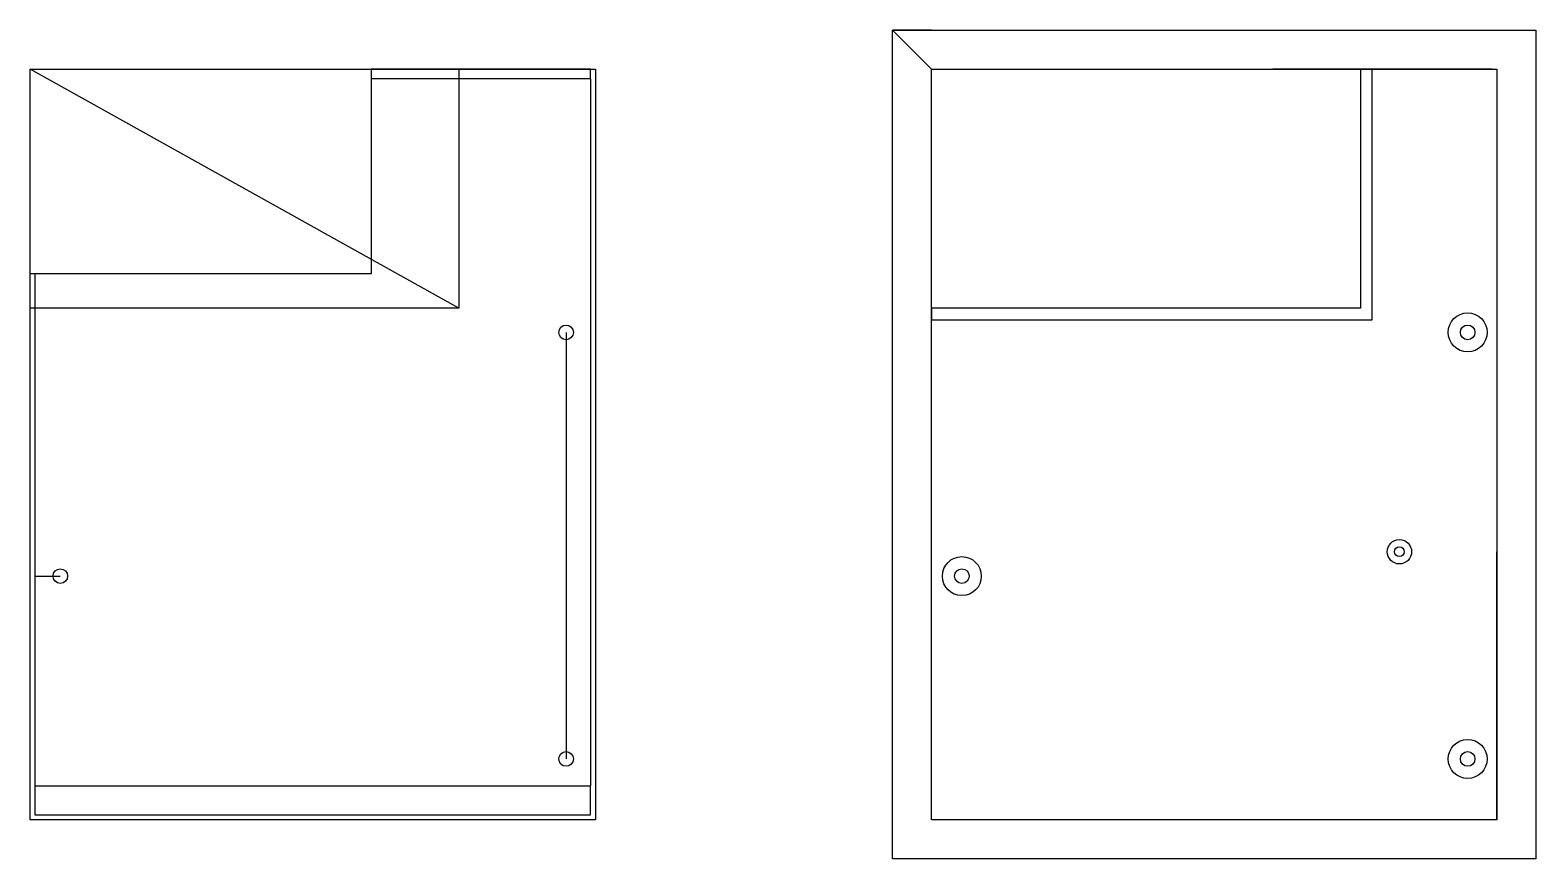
# Model space of a CAD drawing. Header units: inches. Extents: x 30 to 340, y 9 to 178.
import ezdxf

# ---------------------------------------------------------------- set-up
doc = ezdxf.new("R2010")
doc.units = ezdxf.units.IN
doc.header["$MEASUREMENT"] = 0

msp = doc.modelspace()

# ---------------------------------------------------------------- linework, layer by layer
for p, q in [((215.5, 178.5), (207.5, 178.5)), ((207.5, 178.5), (331.5, 178.5)), ((207.5, 8.5), (207.5, 178.5)), ((215.5, 170.5), (207.5, 178.5)), ((331.5, 178.5), (339.5, 178.5)), ((339.5, 178.5), (339.5, 16.5)), ((30.5, 128.5), (30.5, 170.5)), ((30.5, 170.5), (100.5, 170.5)), ((30.5, 16.5), (30.5, 170.5)), ((30.5, 170.5), (118.5, 170.5)), ((118.5, 121.5), (30.5, 170.5)), ((145.5, 170.5), (100.5, 170.5)), ((100.5, 170.5), (100.5, 168.5)), ((100.5, 170.5), (145.5, 170.5)), ((118.5, 170.5), (118.5, 121.5)), ((145.5, 168.5), (145.5, 170.5)), ((145.5, 170.5), (146.5, 170.5)), ((146.5, 170.5), (146.5, 17.5)), ((215.5, 128.5), (215.5, 170.5)), ((215.5, 170.5), (285.5, 170.5)), ((215.5, 16.5), (215.5, 170.5)), ((215.5, 170.5), (303.5, 170.5)), ((330.5, 170.5), (285.5, 170.5)), ((285.5, 170.5), (330.5, 170.5)), ((303.5, 170.5), (303.5, 121.5)), ((305.9, 119.1), (305.9, 170.5)), ((330.5, 170.5), (331.5, 170.5)), ((331.5, 170.5), (331.5, 17.5)), ((145.5, 168.5), (100.5, 168.5)), ((100.5, 168.5), (100.5, 128.5)), ((145.5, 168.5), (145.5, 23.5)), ((31.5, 128.5), (30.5, 128.5)), ((100.5, 128.5), (31.5, 128.5)), ((31.5, 128.5), (31.5, 23.5)), ((31.5, 128.5), (31.5, 66.5)), ((118.5, 121.5), (30.5, 121.5)), ((303.5, 121.5), (215.5, 121.5)), ((215.5, 121.5), (215.5, 119.1)), ((215.5, 119.1), (303.5, 119.1)), ((303.5, 119.1), (305.9, 119.1)), ((140.5, 116.5), (140.5, 29)), ((331.5, 16.5), (331.5, 71.5)), ((31.5, 66.5), (36.7, 66.5)), ((31.5, 23.5), (145.5, 23.5)), ((31.5, 23.5), (31.5, 17.5)), ((145.5, 17.5), (145.5, 23.5)), ((31.5, 16.5), (30.5, 16.5)), ((31.5, 17.5), (145.5, 17.5)), ((146.5, 16.5), (31.5, 16.5)), ((146.5, 17.5), (146.5, 16.5)), ((216.5, 16.5), (215.5, 16.5)), ((331.5, 16.5), (216.5, 16.5)), ((331.5, 17.5), (331.5, 16.5)), ((339.5, 16.5), (339.5, 8.5)), ((215.5, 8.5), (207.5, 8.5)), ((339.5, 8.5), (215.5, 8.5))]:
    msp.add_line(p, q)
for centre, radius in [((140.5, 116.5), 1.5), ((325.5, 116.5), 4), ((325.5, 116.5), 1.5), ((311.5, 71.5), 2.5), ((311.5, 71.5), 1), ((36.7, 66.5), 1.5), ((221.7, 66.5), 4), ((221.7, 66.5), 1.5), ((325.5, 29), 4), ((140.5, 29), 1.5), ((325.5, 29), 1.5)]:
    msp.add_circle(centre, radius)

doc.saveas('drawing.dxf')
